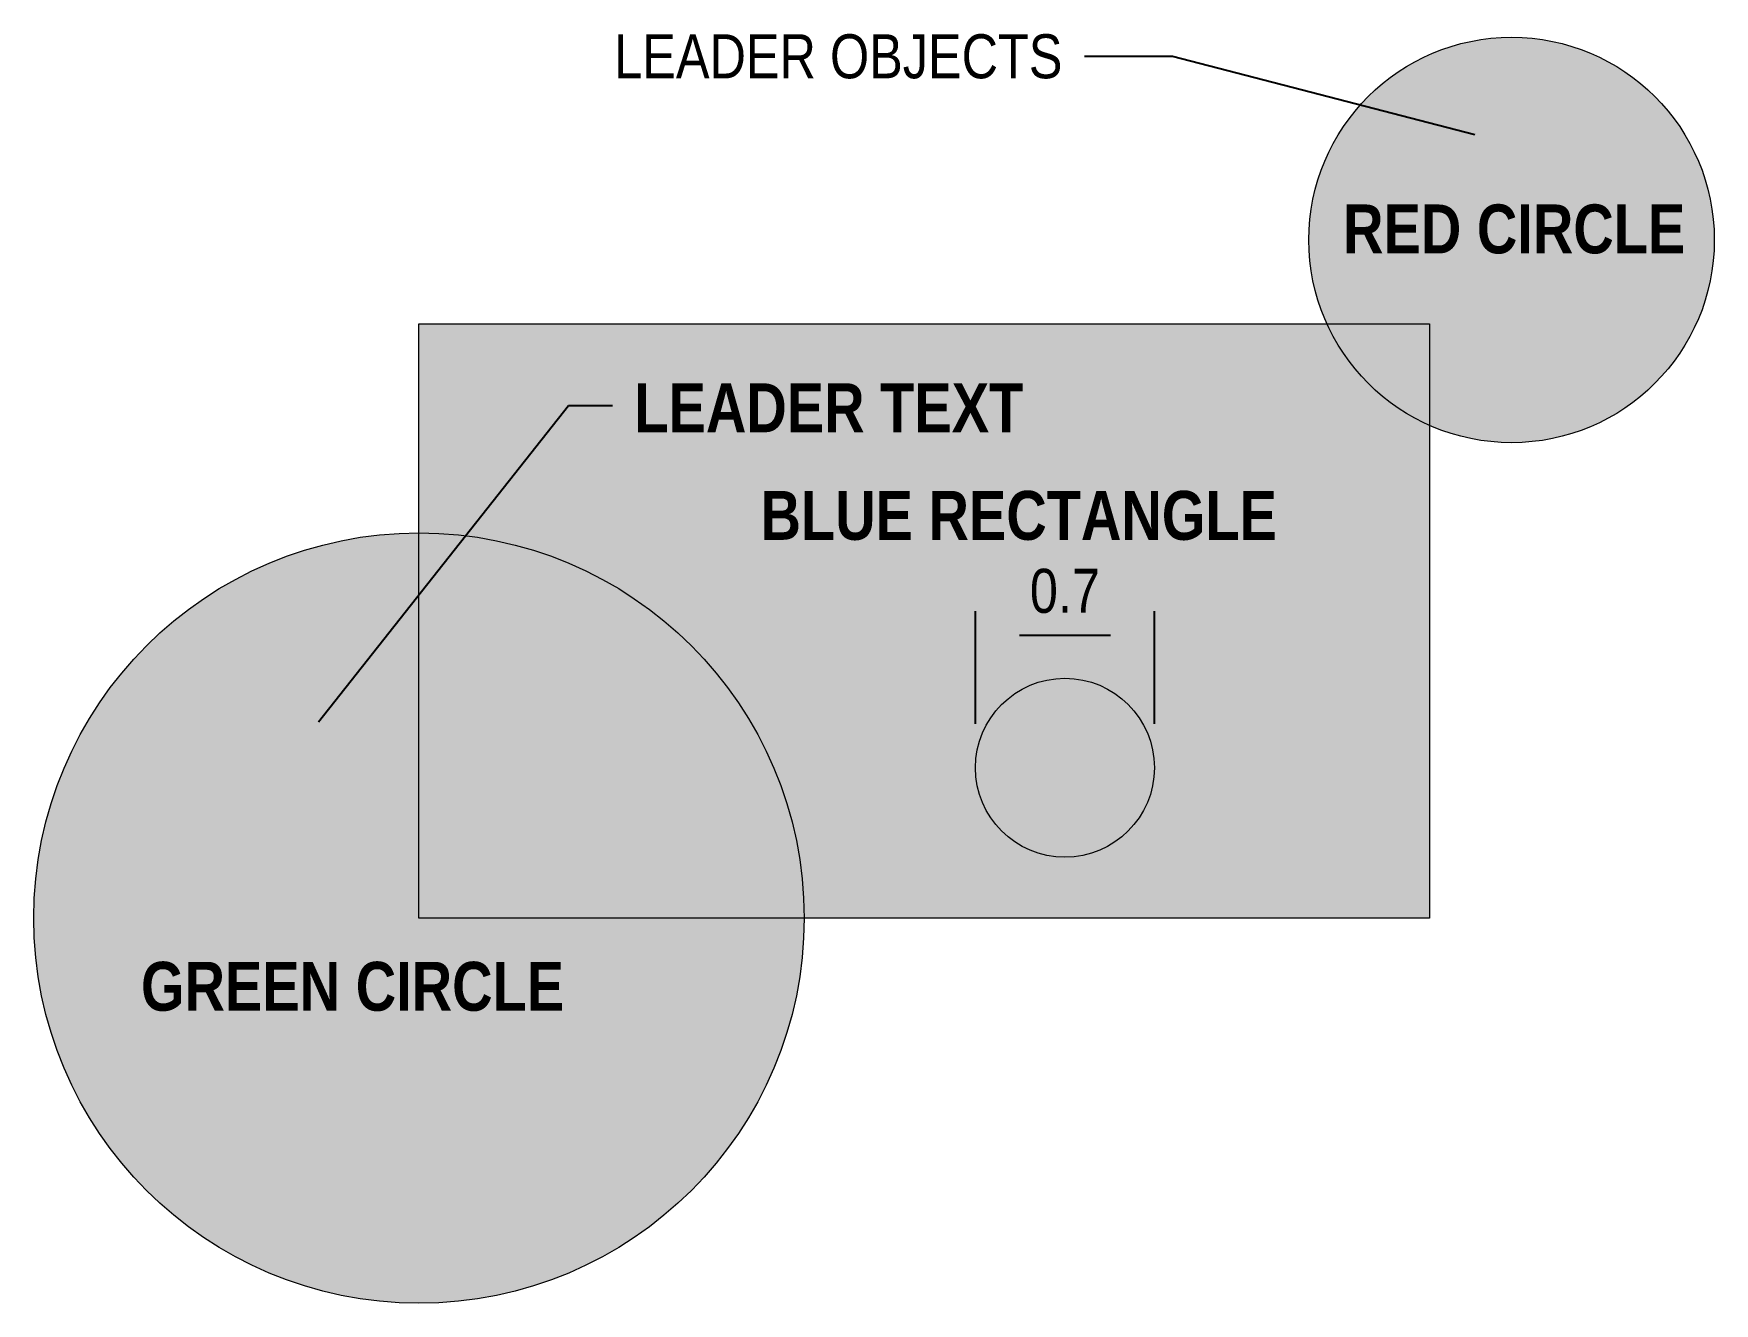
# Model space of a CAD drawing. Header units: inches. Extents: x 8.08 to 14.95, y 12.33 to 17.52.
import ezdxf
from ezdxf import colors
from ezdxf.entities.mleader import LeaderData, LeaderLine
from ezdxf.math import Vec2, Vec3

# ---------------------------------------------------------------- set-up
doc = ezdxf.new("R2010")
doc.units = ezdxf.units.IN
doc.header["$MEASUREMENT"] = 0
doc.layers.get('Defpoints').update_dxf_attribs({"lineweight": 18})
doc.layers.add('1-Objects', color=7, linetype='Continuous', lineweight=18)
doc.styles.get("Standard").update_dxf_attribs({"font": 'ARIALN.TTF'})
doc.dimstyles.get("Standard").update_dxf_attribs({"dimtxt": 0.18, "dimasz": 0.18, "dimexe": 0.1, "dimexo": 0.18, "dimgap": 0.09, "dimtad": 1, "dimdec": 1, "dimzin": 0, "dimdsep": 46, "dimtxsty": 'Standard', "dimcen": 0.09, "dimadec": 0, "dimazin": 0, "dimtfac": 1, "dimtdec": 1, "dimtofl": 0, "dimtmove": 0, "dimatfit": 3, "dimfxl": 1, "dimtolj": 1, "dimtzin": 0, "dimarcsym": 0})

# ---------------------------------------------------------------- blocks, each defined once
blk = doc.blocks.new('*D1')
at = {"layer": '1-Objects', "color": 0, "lineweight": -2, "transparency": 16777216}
for p, q in [((11.9284, 14.6995), (11.9284, 15.1599)), ((12.6604, 14.6995), (12.6604, 15.1599)), ((12.4804, 15.0599), (12.1084, 15.0599))]:
    blk.add_line(p, q, dxfattribs=at)
at = {"layer": '1-Objects', "color": 0, "transparency": 16777216}
for points in [[(12.1084, 15.0899), (12.1084, 15.0299), (11.9284, 15.0599)], [(12.4804, 15.0899), (12.4804, 15.0299), (12.6604, 15.0599)]]:
    blk.add_solid(points, dxfattribs=at)
at = {"layer": 'Defpoints', "color": 0, "transparency": 16777216}
for p in [(11.9284, 15.0599), (11.9284, 14.5195), (12.6604, 14.5195)]:
    blk.add_point(p, dxfattribs=at)
at = {"layer": '1-Objects', "color": 0, "transparency": 16777216, "insert": (12.2944, 15.2418), "char_height": 0.18, "attachment_point": 5}
blk.add_mtext('\\A1;0.7', dxfattribs=at)

msp = doc.modelspace()

# ---------------------------------------------------------------- hatches: boundary and pattern name
at = {"layer": '1-Objects', "transparency": 33554559}
h = msp.add_hatch(color=256, dxfattribs=at)
h.set_gradient(color1=(255, 0, 63), rotation=135, one_color=1, tint=1, name='INVCURVED')
edge = h.paths.add_edge_path()
edge.add_arc((14.1212, 16.6781), 0.8292, 0, 360)
h = msp.add_hatch(color=256, dxfattribs=at)
h.set_gradient(color1=(0, 0, 255), rotation=135, one_color=1, tint=1, name='INVHEMISPHERICAL')
h.paths.add_polyline_path([(9.6524, 16.335), (13.7852, 16.335), (13.7852, 13.9045), (9.6524, 13.9045)])
h = msp.add_hatch(color=256, dxfattribs=at)
h.set_gradient(color1=(0, 204, 51), rotation=45, one_color=1, tint=1)
edge = h.paths.add_edge_path()
edge.add_arc((9.6524, 13.9045), 1.5755, 0, 360)
h = msp.add_hatch(color=256, dxfattribs=at)
h.set_gradient(color1=(191, 0, 255), rotation=135, one_color=1, tint=1, name='CURVED')
edge = h.paths.add_edge_path()
edge.add_arc((12.2944, 14.5195), 0.366, 0, 360)

# ---------------------------------------------------------------- linework, layer by layer
at = {"layer": '1-Objects'}
msp.add_lwpolyline([(9.6524, 16.335), (13.7852, 16.335), (13.7852, 13.9045), (9.6524, 13.9045)], close=True, dxfattribs=at)
for centre, radius in [((14.1212, 16.6781), 0.8292), ((9.6524, 13.9045), 1.5755)]:
    msp.add_circle(centre, radius, dxfattribs=at)
at = {"layer": '1-Objects', "transparency": 33554559}
msp.add_circle((12.2944, 14.5195), 0.366, dxfattribs=at)

# ---------------------------------------------------------------- texts
at = {"layer": '1-Objects', "color": 7, "char_height": 0.2, "attachment_point": 1}
for s, insert, width in [('{\\fArial Narrow|b1|i0|c0|p34;RED CIRCLE}', (13.4321, 16.8233), 1.730347), ('{\\fArial Narrow|b1|i0|c0|p34;BLUE RECTANGLE}', (11.0494, 15.6516), 2.238011), ('{\\fArial Narrow|b1|i0|c0|p34;GREEN CIRCLE}', (8.5155, 13.7255), 2.044956)]:
    msp.add_mtext(s, dxfattribs=dict(at, insert=insert, width=width))
at = {"layer": '1-Objects', "color": 7, "insert": (10.5334, 16.0917), "char_height": 0.2, "attachment_point": 1}
msp.add_mtext('{\\fArial Narrow|b1|i0|c0|p34;LEADER TEXT}', dxfattribs=at)

# ---------------------------------------------------------------- dimensions: what is measured, and where the dimension line sits
at = {"layer": '1-Objects', "color": 7}
dim = msp.add_linear_dim(base=(11.9284, 15.0599), p1=(12.6604, 14.5195), p2=(11.9284, 14.5195), dimstyle='Standard', dxfattribs=at)
dim.commit()
dim.dimension.update_dxf_attribs({"geometry": '*D1', "text_midpoint": (12.2944, 15.2418)})

# ---------------------------------------------------------------- leaders
at = {"layer": '1-Objects', "annotation_type": 0, "has_hookline": 1, "hookline_direction": 0, "text_width": 1.5685}
msp.add_leader([(9.2416, 14.7073), (10.2634, 16.0017), (10.4434, 16.0017)], dimstyle='Standard', override={"dimgap": 0.09, "dimtad": 0}, dxfattribs=at)
at = {"layer": '1-Objects', "color": 7}
ml = msp.add_multileader_mtext('Standard', dxfattribs=at)
ml.set_content('LEADER OBJECTS', color=7)
ml.set_leader_properties()
ml.build(insert=Vec2(0, 0))
ml.multileader.update_dxf_attribs({"dogleg_length": 0.36, "arrow_head_size": 0.18})
ctx = ml.context
ctx.base_point, ctx.char_height, ctx.arrow_head_size, ctx.landing_gap_size, ctx.plane_origin = Vec3(10.3865, 17.4279), 0.18, 0.18, 0.09, Vec3(14.1212, 16.6781)
ctx.text_align_type = 2
notes = []
notes.append((ctx, [(1, (1, 1, 0), (12.7342, 17.4279), (-1, 0), 0.36, [(0, [(14.1458, 17.0624)], 0, [])])]))
ctx.mtext.insert, ctx.mtext.width, ctx.mtext.alignment, ctx.mtext.flow_direction = Vec3(12.2842, 17.5194), 2.42275, 3, 5
for ctx, leaders in notes:
    for number, flags, end, landing, length, lines in leaders:
        leader = LeaderData()
        leader.index, (leader.has_last_leader_line, leader.has_dogleg_vector, leader.attachment_direction) = number, flags
        leader.last_leader_point, leader.dogleg_vector, leader.dogleg_length = Vec3(end), Vec3(landing), length
        for number, points, colour, breaks in lines:
            line = LeaderLine()
            line.index, line.vertices, line.color, line.breaks = number, Vec3.list(points), colors.encode_raw_color(colour), breaks
            leader.lines.append(line)
        ctx.leaders.append(leader)

doc.saveas('drawing.dxf')
